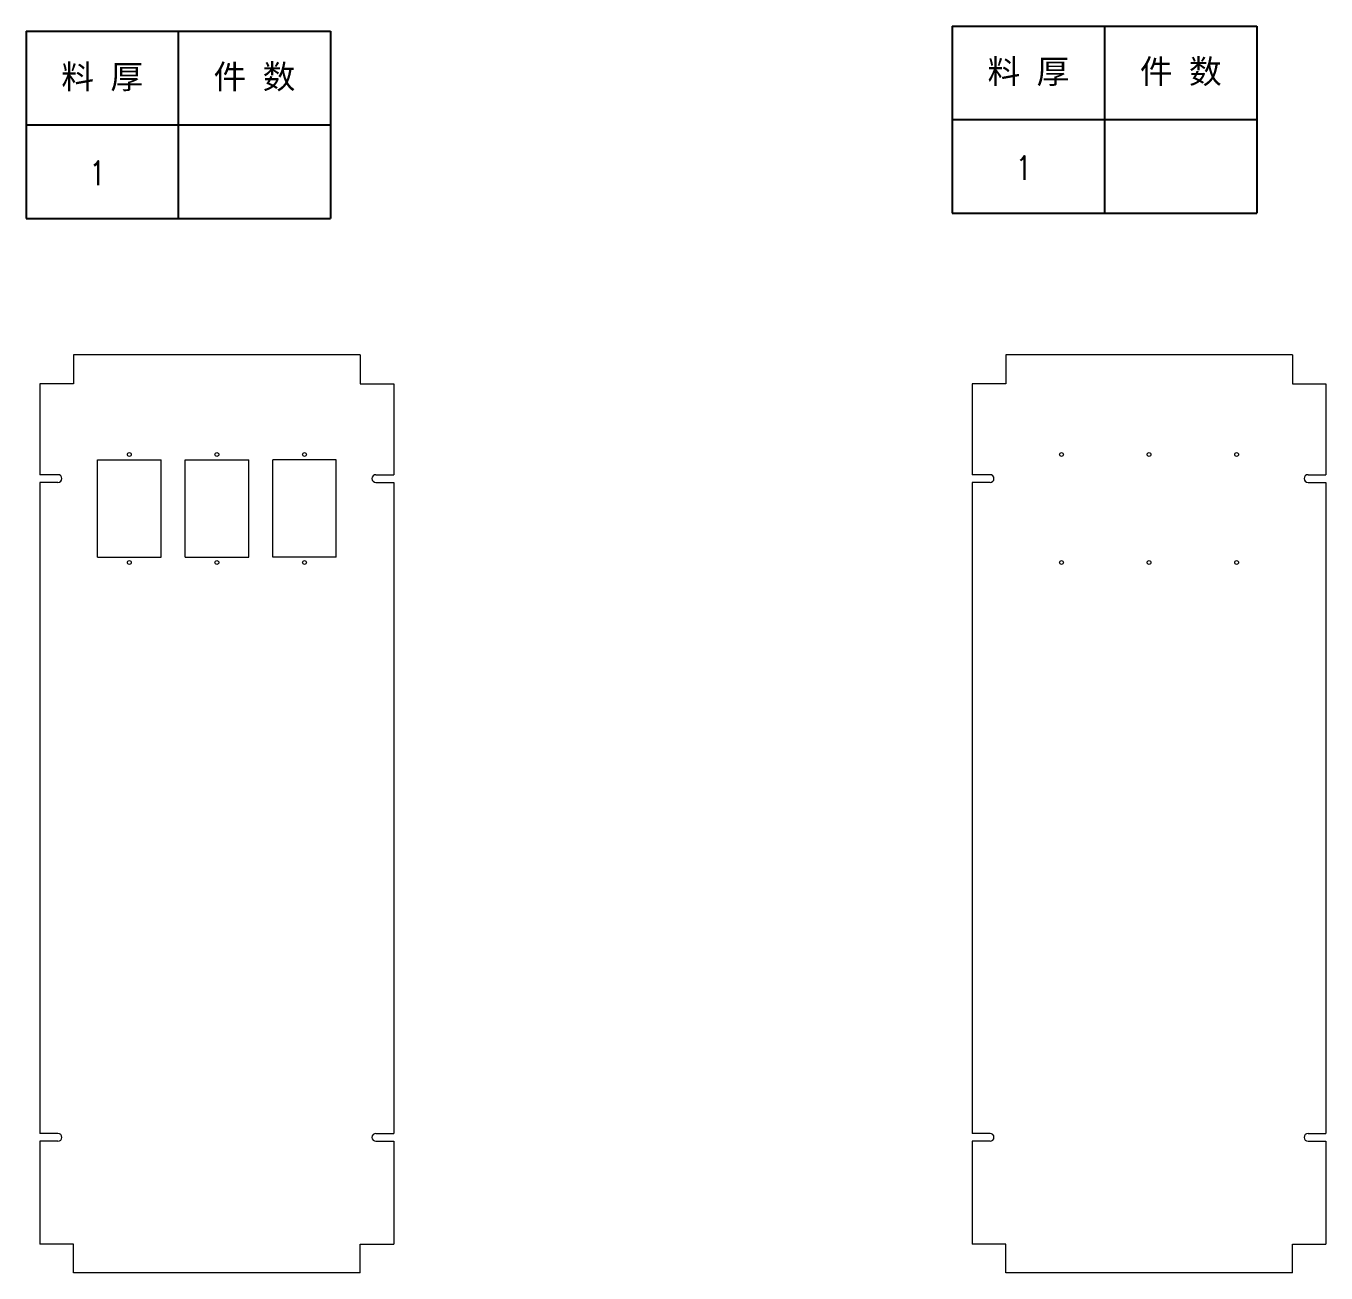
# Model space of a CAD drawing. Header units: millimetres. Extents: x -3862 to 6257, y -4684 to -2127.
# Drawn here: x -1489 to -405, y -3313 to -2274 of the extents above; entities that cross this region are included whole.
import ezdxf
from ezdxf.enums import TextEntityAlignment as Align

# ---------------------------------------------------------------- set-up
doc = ezdxf.new("R2010")
doc.units = ezdxf.units.MM
doc.layers.add('DIM', color=3, linetype='Continuous')
doc.styles.add('DIM', font='romans.shx', dxfattribs={"width": 0.8, "bigfont": 'bigfont.shx'})

# ---------------------------------------------------------------- blocks, each defined once
blk = doc.blocks.new('*T628')
at = {"color": 0, "linetype": 'ByBlock', "lineweight": -2, "transparency": 16777216}
for p, q in [((0, 0), (127, 0)), ((0, 0), (0, -78)), ((63.5, 0), (63.5, -78)), ((127, 0), (127, -78)), ((0, -39), (127, -39)), ((0, -78), (127, -78))]:
    blk.add_line(p, q, dxfattribs=at)
at = {"color": 0, "transparency": 16777216, "char_height": 10, "width": 60.5, "attachment_point": 5}
for s, insert in [('{\\fSimSun|b0|i0|c134|p2;料 厚}', (31.75, -19.5)), ('{\\fSimSun|b0|i0|c134|p2;件 数}', (95.25, -19.5))]:
    blk.add_mtext(s, dxfattribs=dict(at, insert=insert))
blk = doc.blocks.new('拆图参数')
blk.add_blockref('*T628', (-63.5, 78))
at = {"style": 'DIM', "width": 0.8}
blk.add_attdef('6', text='', height=10, dxfattribs=at).set_placement((-37.13, 18.91), align=Align.MIDDLE_LEFT)
blk.add_attdef('1', text='', height=10, dxfattribs=at).set_placement((36.65, 19.27), align=Align.MIDDLE_CENTER)

msp = doc.modelspace()

# ---------------------------------------------------------------- linework, layer by layer
at = {"color": 7, "linetype": 'Continuous', "lineweight": 15}
for p, q in [((-1210.548, -2547.671), (-1449.548, -2547.671)), ((-1449.548, -2547.671), (-1449.548, -2571.671)), ((-1210.548, -2547.671), (-1210.548, -2571.671)), ((-433.391, -2547.671), (-672.391, -2547.671)), ((-672.391, -2547.671), (-672.391, -2571.671)), ((-433.391, -2547.671), (-433.391, -2571.671)), ((-1477.548, -2571.671), (-1477.548, -2647.471)), ((-1449.548, -2571.671), (-1477.548, -2571.671)), ((-1210.548, -2571.671), (-1182.548, -2571.671)), ((-1182.548, -2571.671), (-1182.548, -2647.471)), ((-700.391, -2571.671), (-700.391, -2647.471)), ((-672.391, -2571.671), (-700.391, -2571.671)), ((-433.391, -2571.671), (-405.391, -2571.671)), ((-405.391, -2571.671), (-405.391, -2647.471)), ((-1429.548, -2635.171), (-1376.548, -2635.171)), ((-1429.548, -2716.171), (-1429.548, -2635.171)), ((-1376.548, -2716.171), (-1376.548, -2635.171)), ((-1356.548, -2716.171), (-1356.548, -2635.171)), ((-1356.548, -2635.171), (-1303.548, -2635.171)), ((-1303.548, -2716.171), (-1303.548, -2635.171)), ((-1230.548, -2635.171), (-1283.548, -2635.171)), ((-1283.548, -2716.171), (-1283.548, -2635.171)), ((-1230.548, -2716.171), (-1230.548, -2635.171)), ((-1462.548, -2647.471), (-1477.548, -2647.471)), ((-1477.548, -2653.871), (-1477.548, -3196.471)), ((-1462.548, -2653.871), (-1477.548, -2653.871)), ((-1197.548, -2647.471), (-1182.548, -2647.471)), ((-1197.548, -2653.871), (-1182.548, -2653.871)), ((-1182.548, -2653.871), (-1182.548, -3196.471)), ((-685.391, -2647.471), (-700.391, -2647.471)), ((-700.391, -2653.871), (-700.391, -3196.471)), ((-685.391, -2653.871), (-700.391, -2653.871)), ((-420.391, -2647.471), (-405.391, -2647.471)), ((-420.391, -2653.871), (-405.391, -2653.871)), ((-405.391, -2653.871), (-405.391, -3196.471)), ((-1429.548, -2716.171), (-1376.548, -2716.171)), ((-1356.548, -2716.171), (-1303.548, -2716.171)), ((-1230.548, -2716.171), (-1283.548, -2716.171)), ((-1462.548, -3196.471), (-1477.548, -3196.471)), ((-1197.548, -3196.471), (-1182.548, -3196.471)), ((-685.391, -3196.471), (-700.391, -3196.471)), ((-420.391, -3196.471), (-405.391, -3196.471)), ((-1477.548, -3202.871), (-1477.548, -3288.671)), ((-1462.548, -3202.871), (-1477.548, -3202.871)), ((-1197.548, -3202.871), (-1182.548, -3202.871)), ((-1182.548, -3202.871), (-1182.548, -3288.671)), ((-700.391, -3202.871), (-700.391, -3288.671)), ((-685.391, -3202.871), (-700.391, -3202.871)), ((-420.391, -3202.871), (-405.391, -3202.871)), ((-405.391, -3202.871), (-405.391, -3288.671)), ((-1449.548, -3288.671), (-1477.548, -3288.671)), ((-1449.548, -3312.671), (-1449.548, -3288.671)), ((-1210.548, -3312.671), (-1210.548, -3288.671)), ((-1210.548, -3288.671), (-1182.548, -3288.671)), ((-672.391, -3288.671), (-700.391, -3288.671)), ((-672.391, -3312.671), (-672.391, -3288.671)), ((-433.391, -3288.671), (-405.391, -3288.671)), ((-433.391, -3312.671), (-433.391, -3288.671)), ((-1210.548, -3312.671), (-1449.548, -3312.671)), ((-433.391, -3312.671), (-672.391, -3312.671))]:
    msp.add_line(p, q, dxfattribs=at)
for centre in [(-1403.048, -2630.671), (-1330.048, -2630.671), (-1257.048, -2630.671), (-625.891, -2630.671), (-552.891, -2630.671), (-479.891, -2630.671), (-1403.048, -2720.671), (-1330.048, -2720.671), (-1257.048, -2720.671), (-625.891, -2720.671), (-552.891, -2720.671), (-479.891, -2720.671)]:
    msp.add_circle(centre, 1.6, dxfattribs=at)
for centre, start, end in [((-1462.548, -2650.671), 270, 90), ((-1197.548, -2650.671), 90, 270), ((-685.391, -2650.671), 270, 90), ((-420.391, -2650.671), 90, 270), ((-1462.548, -3199.671), 270, 90), ((-1197.548, -3199.671), 90, 270), ((-685.391, -3199.671), 270, 90), ((-420.391, -3199.671), 90, 270)]:
    msp.add_arc(centre, 3.2, start, end, dxfattribs=at)

# ---------------------------------------------------------------- block references
at = {"layer": 'DIM', "color": 6}
ref = msp.add_blockref('拆图参数', (-589.964, -2429.62), dxfattribs=dict(at, xscale=2, yscale=2, zscale=2))
ref.add_attrib('6', '1', dxfattribs={"layer": '0', "height": 20, "style": 'DIM', "width": 0.8}).set_placement((-664.227, -2391.796), align=Align.MIDDLE_LEFT)
ref = msp.add_blockref('拆图参数', (-1362.202, -2433.98), dxfattribs=dict(at, xscale=2, yscale=2, zscale=2))
ref.add_attrib('6', '1', dxfattribs={"layer": '0', "height": 20, "style": 'DIM', "width": 0.8}).set_placement((-1436.465, -2396.156), align=Align.MIDDLE_LEFT)

doc.saveas('drawing.dxf')
